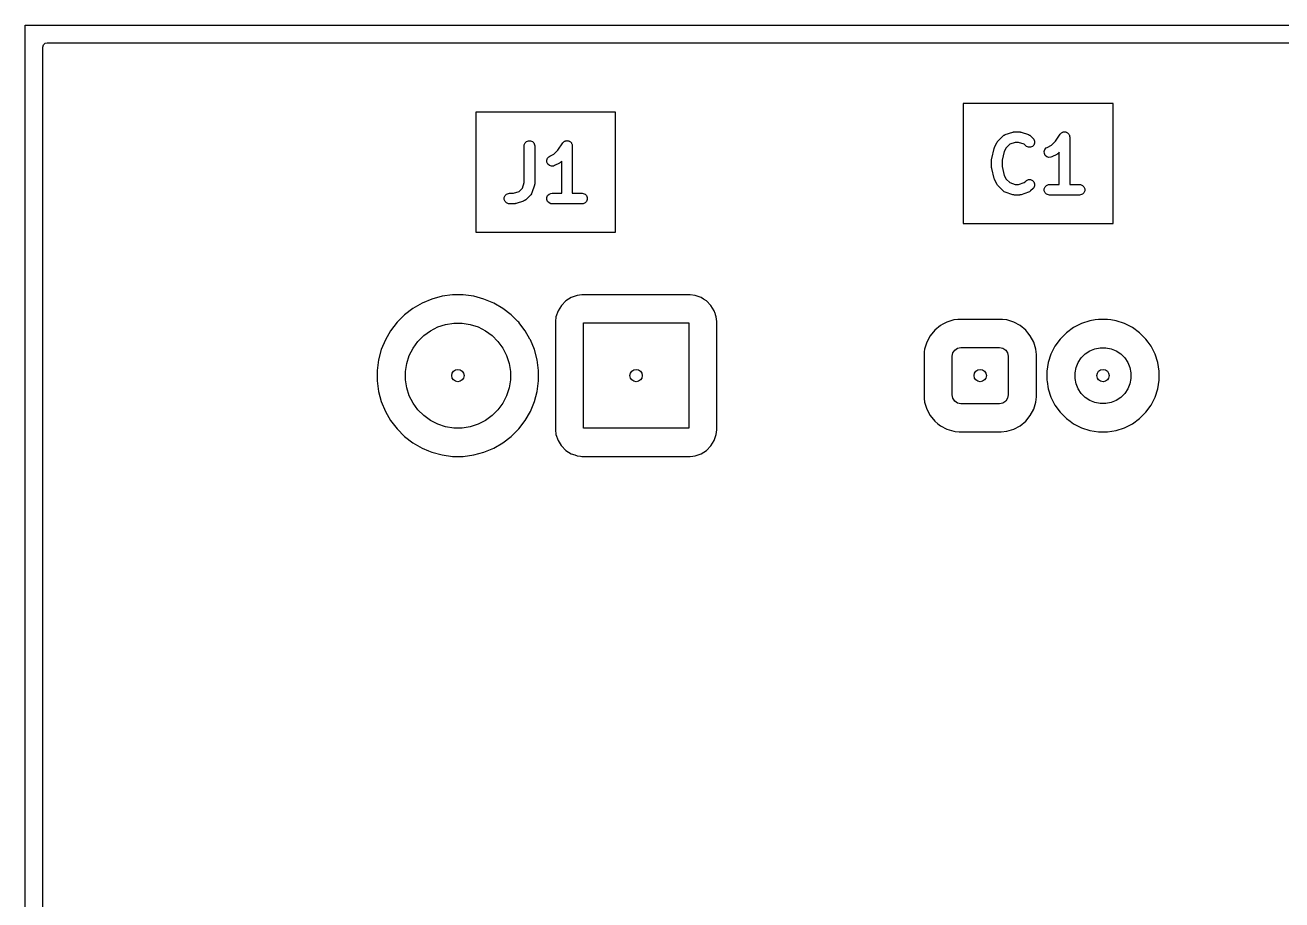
# Model space of a CAD drawing. Extents: x 20 to 124, y -124 to -20.
# Drawn here: x 20 to 55.82, y -44.93 to -20 of the extents above; entities that cross this region are included whole.
import ezdxf

# ---------------------------------------------------------------- set-up
doc = ezdxf.new("R2010")
doc.units = 0
doc.layers.add('BLACK', color=7, linetype='CONTINUOUS')
doc.layers.add('WHITE', color=7, linetype='CONTINUOUS')

msp = doc.modelspace()

# ---------------------------------------------------------------- linework, layer by layer
at = {"layer": 'BLACK', "linetype": 'CONTINUOUS'}
for p, q in [((20.5005, -20.6245), (20.520185, -20.557461)), ((20.5005, -25.898053), (20.5005, -20.6245)), ((20.520185, -20.557461), (20.572989, -20.511706)), ((20.572989, -20.511706), (20.6245, -20.5005)), ((20.6245, -20.5005), (123.3755, -20.5005)), ((36.8305, -22.482484), (32.848071, -22.482484)), ((32.848071, -22.482484), (32.848071, -25.898053)), ((36.8305, -25.648053), (36.8305, -22.482484)), ((51.009023, -22.232484), (46.738176, -22.232484)), ((46.738176, -22.232484), (46.738176, -25.648053)), ((51.009023, -25.648053), (51.009023, -22.232484)), ((47.733171, -23.299048), (47.876028, -23.156191)), ((47.876028, -23.156191), (47.898758, -23.137536)), ((47.898758, -23.137536), (47.903739, -23.135472)), ((47.903739, -23.135472), (47.907809, -23.131943)), ((47.907809, -23.131943), (47.93466, -23.119955)), ((47.93466, -23.119955), (48.148945, -23.048526)), ((48.148945, -23.048526), (48.163454, -23.045226)), ((48.163454, -23.045226), (48.167116, -23.04371)), ((48.167116, -23.04371), (48.172424, -23.043187)), ((48.172424, -23.043187), (48.177619, -23.042006)), ((48.177619, -23.042006), (48.181568, -23.042286)), ((48.181568, -23.042286), (48.19638, -23.040828)), ((48.19638, -23.040828), (48.339237, -23.040828)), ((48.339237, -23.040828), (48.354048, -23.042286)), ((48.354048, -23.042286), (48.357998, -23.042006)), ((48.357998, -23.042006), (48.363192, -23.043187)), ((48.363192, -23.043187), (48.368501, -23.04371)), ((48.368501, -23.04371), (48.372163, -23.045227)), ((48.372163, -23.045227), (48.386671, -23.048526)), ((48.386671, -23.048526), (48.600957, -23.119954)), ((48.600957, -23.119954), (48.627808, -23.131943)), ((48.627808, -23.131943), (48.631878, -23.135473)), ((48.631878, -23.135473), (48.636858, -23.137536)), ((48.636858, -23.137536), (48.659589, -23.156191)), ((48.659589, -23.156191), (48.731017, -23.227619)), ((48.731017, -23.227619), (48.749672, -23.250349)), ((48.749672, -23.250349), (48.772068, -23.304422)), ((49.365524, -23.309551), (49.500144, -23.107623)), ((49.500144, -23.107623), (49.50021, -23.107542)), ((49.50021, -23.107542), (49.500231, -23.107492)), ((49.500231, -23.107492), (49.500342, -23.10738)), ((49.500342, -23.10738), (49.518774, -23.084872)), ((49.518774, -23.084872), (49.531116, -23.076606)), ((49.531116, -23.076606), (49.541615, -23.066108)), ((49.541615, -23.066108), (49.555191, -23.060484)), ((49.555191, -23.060484), (49.567404, -23.052306)), ((49.567404, -23.052306), (49.581965, -23.049393)), ((49.581965, -23.049393), (49.595687, -23.04371)), ((49.595687, -23.04371), (49.610384, -23.04371)), ((49.610384, -23.04371), (49.624794, -23.040828)), ((49.624794, -23.040828), (49.639364, -23.04371)), ((49.639364, -23.04371), (49.654215, -23.04371)), ((49.654215, -23.04371), (49.667789, -23.049332)), ((49.667789, -23.049332), (49.682208, -23.052185)), ((49.682208, -23.052185), (49.694568, -23.060425)), ((49.694568, -23.060425), (49.708287, -23.066108)), ((49.708287, -23.066108), (49.718676, -23.076497)), ((49.718676, -23.076497), (49.730907, -23.084651)), ((49.730907, -23.084651), (49.739172, -23.096993)), ((49.739172, -23.096993), (49.749671, -23.107492)), ((49.749671, -23.107492), (49.755294, -23.121068)), ((49.755294, -23.121068), (49.763473, -23.133281)), ((49.763473, -23.133281), (49.766385, -23.147843)), ((49.766385, -23.147843), (49.772069, -23.161564)), ((49.772069, -23.161564), (49.77492, -23.190516)), ((49.77492, -23.190516), (49.774951, -23.19067)), ((49.774951, -23.19067), (49.77494, -23.190722)), ((49.77494, -23.190722), (49.774951, -23.190828)), ((49.774951, -23.190828), (49.774951, -24.540828)), ((34.225, -23.440828), (34.227882, -23.411564)), ((34.225, -24.487916), (34.225, -23.440828)), ((34.227882, -23.411564), (34.25028, -23.357492)), ((34.25028, -23.357492), (34.291664, -23.316108)), ((34.291664, -23.316108), (34.345736, -23.29371)), ((34.345736, -23.29371), (34.404264, -23.29371)), ((34.404264, -23.29371), (34.458336, -23.316108)), ((34.458336, -23.316108), (34.49972, -23.357492)), ((34.49972, -23.357492), (34.522118, -23.411564)), ((34.522118, -23.411564), (34.525, -23.440828)), ((34.525, -23.440828), (34.525, -24.512257)), ((35.07186, -23.674692), (35.187001, -23.559551)), ((35.187001, -23.559551), (35.321621, -23.357623)), ((35.321621, -23.357623), (35.321687, -23.357542)), ((35.321687, -23.357542), (35.321708, -23.357492)), ((35.321708, -23.357492), (35.321819, -23.35738)), ((35.321819, -23.35738), (35.340251, -23.334872)), ((35.340251, -23.334872), (35.352593, -23.326606)), ((35.352593, -23.326606), (35.363092, -23.316108)), ((35.363092, -23.316108), (35.376668, -23.310484)), ((35.376668, -23.310484), (35.388881, -23.302306)), ((35.388881, -23.302306), (35.403442, -23.299393)), ((35.403442, -23.299393), (35.417164, -23.29371)), ((35.417164, -23.29371), (35.431861, -23.29371)), ((35.431861, -23.29371), (35.446271, -23.290828)), ((35.446271, -23.290828), (35.460841, -23.29371)), ((35.460841, -23.29371), (35.475692, -23.29371)), ((35.475692, -23.29371), (35.489266, -23.299332)), ((35.489266, -23.299332), (35.503685, -23.302185)), ((35.503685, -23.302185), (35.516045, -23.310425)), ((35.516045, -23.310425), (35.529764, -23.316108)), ((35.529764, -23.316108), (35.540153, -23.326497)), ((35.540153, -23.326497), (35.552384, -23.334651)), ((35.552384, -23.334651), (35.560649, -23.346993)), ((35.560649, -23.346993), (35.571148, -23.357492)), ((35.571148, -23.357492), (35.576771, -23.371068)), ((35.576771, -23.371068), (35.58495, -23.383281)), ((35.58495, -23.383281), (35.587862, -23.397843)), ((35.587862, -23.397843), (35.593546, -23.411564)), ((35.593546, -23.411564), (35.596397, -23.440516)), ((35.596397, -23.440516), (35.596428, -23.44067)), ((35.596428, -23.44067), (35.596417, -23.440722)), ((35.596417, -23.440722), (35.596428, -23.440828)), ((35.596428, -23.440828), (35.596428, -24.790828)), ((47.550859, -23.797305), (47.622287, -23.511591)), ((47.622287, -23.511591), (47.623058, -23.509432)), ((47.623058, -23.509432), (47.623135, -23.508352)), ((47.623135, -23.508352), (47.627793, -23.496177)), ((47.627793, -23.496177), (47.63218, -23.4839)), ((47.63218, -23.4839), (47.632824, -23.483029)), ((47.632824, -23.483029), (47.633644, -23.480889)), ((47.633644, -23.480889), (47.705073, -23.338032)), ((47.705073, -23.338032), (47.713, -23.325438)), ((47.713, -23.325438), (47.714516, -23.321779)), ((47.714516, -23.321779), (47.717897, -23.317659)), ((47.717897, -23.317659), (47.720738, -23.313146)), ((47.720738, -23.313146), (47.723731, -23.310549)), ((47.723731, -23.310549), (47.733171, -23.299048)), ((47.909334, -23.600327), (47.84638, -23.852148)), ((47.962515, -23.493967), (47.909334, -23.600327)), ((48.063121, -23.393361), (47.962515, -23.493967)), ((48.220723, -23.340828), (48.063121, -23.393361)), ((48.314897, -23.340828), (48.220723, -23.340828)), ((48.472495, -23.393361), (48.314897, -23.340828)), ((48.518885, -23.439751), (48.472495, -23.393361)), ((48.541615, -23.458406), (48.518885, -23.439751)), ((48.595688, -23.480802), (48.541615, -23.458406)), ((48.654214, -23.480802), (48.595688, -23.480802)), ((48.708286, -23.458406), (48.654214, -23.480802)), ((48.749672, -23.41702), (48.708286, -23.458406)), ((48.772068, -23.362948), (48.749672, -23.41702)), ((48.772068, -23.304422), (48.772068, -23.362948)), ((49.047558, -23.600639), (49.066065, -23.545116)), ((49.051707, -23.659019), (49.047558, -23.600639)), ((49.066065, -23.545116), (49.104412, -23.500901)), ((49.104412, -23.500901), (49.129298, -23.485236)), ((49.129298, -23.485236), (49.250383, -23.424692)), ((49.250383, -23.424692), (49.365524, -23.309551)), ((49.474951, -23.624389), (49.445303, -23.654037)), ((49.474951, -24.540828), (49.474951, -23.624389)), ((34.869035, -23.850639), (34.887542, -23.795116)), ((34.873184, -23.909019), (34.869035, -23.850639)), ((34.899358, -23.961368), (34.873184, -23.909019)), ((34.887542, -23.795116), (34.925889, -23.750901)), ((34.943573, -23.999715), (34.899358, -23.961368)), ((34.925889, -23.750901), (34.950775, -23.735236)), ((34.950775, -23.735236), (35.07186, -23.674692)), ((35.227796, -23.932135), (35.084939, -24.003564)), ((35.240389, -23.924207), (35.227796, -23.932135)), ((35.244049, -23.922692), (35.240389, -23.924207)), ((35.248168, -23.91931), (35.244049, -23.922692)), ((35.252682, -23.91647), (35.248168, -23.91931)), ((35.255278, -23.913476), (35.252682, -23.91647)), ((35.26678, -23.904037), (35.255278, -23.913476)), ((35.296428, -23.874389), (35.26678, -23.904037)), ((35.296428, -24.790828), (35.296428, -23.874389)), ((47.54638, -23.833685), (47.546882, -23.828581)), ((47.54638, -24.047971), (47.54638, -23.833685)), ((47.546557, -23.826394), (47.548176, -23.815443)), ((47.546882, -23.828581), (47.546557, -23.826394)), ((47.548176, -23.815443), (47.549262, -23.804421)), ((47.549262, -23.804421), (47.550109, -23.802376)), ((47.550109, -23.802376), (47.550859, -23.797305)), ((47.84638, -23.852148), (47.84638, -24.029507)), ((49.077881, -23.711368), (49.051707, -23.659019)), ((49.122096, -23.749715), (49.077881, -23.711368)), ((49.177619, -23.768222), (49.122096, -23.749715)), ((49.235999, -23.764073), (49.177619, -23.768222)), ((49.263462, -23.753564), (49.235999, -23.764073)), ((49.406319, -23.682135), (49.263462, -23.753564)), ((49.418912, -23.674207), (49.406319, -23.682135)), ((49.422572, -23.672692), (49.418912, -23.674207)), ((49.426691, -23.66931), (49.422572, -23.672692)), ((49.431205, -23.66647), (49.426691, -23.66931)), ((49.433801, -23.663476), (49.431205, -23.66647)), ((49.445303, -23.654037), (49.433801, -23.663476)), ((34.999096, -24.018222), (34.943573, -23.999715)), ((35.057476, -24.014073), (34.999096, -24.018222)), ((35.084939, -24.003564), (35.057476, -24.014073)), ((47.546882, -24.053074), (47.54638, -24.047971)), ((47.546557, -24.055262), (47.546882, -24.053074)), ((47.548176, -24.066212), (47.546557, -24.055262)), ((47.549262, -24.077235), (47.548176, -24.066212)), ((47.550109, -24.079279), (47.549262, -24.077235)), ((47.550859, -24.084351), (47.550109, -24.079279)), ((47.622287, -24.370065), (47.550859, -24.084351)), ((47.84638, -24.029507), (47.909334, -24.281328)), ((47.909334, -24.281328), (47.962515, -24.387688)), ((34.079687, -24.738294), (34.172466, -24.645514)), ((34.172466, -24.645514), (34.225, -24.487916)), ((34.517302, -24.559692), (34.445873, -24.773977)), ((34.520601, -24.545182), (34.517302, -24.559692)), ((34.522118, -24.541521), (34.520601, -24.545182)), ((34.52264, -24.536212), (34.522118, -24.541521)), ((34.523822, -24.531018), (34.52264, -24.536212)), ((34.525, -24.512257), (34.523541, -24.527068)), ((34.523541, -24.527068), (34.523822, -24.531018)), ((47.623058, -24.372223), (47.622287, -24.370065)), ((47.623135, -24.373304), (47.623058, -24.372223)), ((47.627793, -24.385478), (47.623135, -24.373304)), ((47.63218, -24.397756), (47.627793, -24.385478)), ((47.632824, -24.398626), (47.63218, -24.397756)), ((47.633644, -24.400767), (47.632824, -24.398626)), ((47.705073, -24.543624), (47.633644, -24.400767)), ((47.713, -24.556217), (47.705073, -24.543624)), ((47.714516, -24.559877), (47.713, -24.556217)), ((47.717897, -24.563996), (47.714516, -24.559877)), ((47.720738, -24.56851), (47.717897, -24.563996)), ((47.723731, -24.571106), (47.720738, -24.56851)), ((47.733171, -24.582608), (47.723731, -24.571106)), ((47.876028, -24.725466), (47.733171, -24.582608)), ((47.962515, -24.387688), (48.06312, -24.488294)), ((48.06312, -24.488294), (48.220723, -24.540828)), ((48.220723, -24.540828), (48.314894, -24.540828)), ((48.314894, -24.540828), (48.472496, -24.488294)), ((48.472496, -24.488294), (48.518884, -24.441906)), ((48.518884, -24.441906), (48.541615, -24.423251)), ((48.541615, -24.423251), (48.595687, -24.400854)), ((48.595687, -24.400854), (48.654213, -24.400853)), ((48.654213, -24.400853), (48.708285, -24.42325)), ((48.731018, -24.654036), (48.65959, -24.725465)), ((48.708285, -24.42325), (48.749671, -24.464635)), ((48.749672, -24.631306), (48.731018, -24.654036)), ((48.749671, -24.464635), (48.772068, -24.518707)), ((48.772069, -24.577233), (48.749672, -24.631306)), ((48.772068, -24.518707), (48.772069, -24.577233)), ((49.049262, -24.661564), (49.07166, -24.607492)), ((49.049262, -24.720092), (49.049262, -24.661564)), ((49.07166, -24.607492), (49.113044, -24.566108)), ((49.113044, -24.566108), (49.167116, -24.54371)), ((49.167116, -24.54371), (49.19638, -24.540828)), ((49.19638, -24.540828), (49.474951, -24.540828)), ((49.774951, -24.540828), (50.053523, -24.540828)), ((50.053523, -24.540828), (50.082787, -24.54371)), ((50.082787, -24.54371), (50.136859, -24.566108)), ((50.136859, -24.566108), (50.178243, -24.607492)), ((50.178243, -24.607492), (50.200641, -24.661564)), ((50.200641, -24.661564), (50.200641, -24.720092)), ((33.656453, -24.911564), (33.678851, -24.857492)), ((33.656453, -24.970092), (33.656453, -24.911564)), ((33.678851, -25.024164), (33.656453, -24.970092)), ((33.678851, -24.857492), (33.720235, -24.816108)), ((33.720235, -25.065548), (33.678851, -25.024164)), ((33.720235, -24.816108), (33.774307, -24.79371)), ((33.774307, -25.087946), (33.720235, -25.065548)), ((33.774307, -24.79371), (33.803571, -24.790828)), ((33.803571, -24.790828), (33.922085, -24.790828)), ((33.922085, -24.790828), (34.079687, -24.738294)), ((34.208148, -25.011703), (33.993862, -25.083131)), ((34.234999, -24.999715), (34.208148, -25.011703)), ((34.23907, -24.996183), (34.234999, -24.999715)), ((34.24405, -24.994121), (34.23907, -24.996183)), ((34.26678, -24.975466), (34.24405, -24.994121)), ((34.409637, -24.832608), (34.26678, -24.975466)), ((34.428292, -24.809877), (34.409637, -24.832608)), ((34.430354, -24.804897), (34.428292, -24.809877)), ((34.433885, -24.800827), (34.430354, -24.804897)), ((34.445873, -24.773977), (34.433885, -24.800827)), ((34.870739, -24.911564), (34.893137, -24.857492)), ((34.870739, -24.970092), (34.870739, -24.911564)), ((34.893137, -25.024164), (34.870739, -24.970092)), ((34.893137, -24.857492), (34.934521, -24.816108)), ((34.934521, -25.065548), (34.893137, -25.024164)), ((34.934521, -24.816108), (34.988593, -24.79371)), ((34.988593, -25.087946), (34.934521, -25.065548)), ((34.988593, -24.79371), (35.017857, -24.790828)), ((35.017857, -24.790828), (35.296428, -24.790828)), ((35.596428, -24.790828), (35.875, -24.790828)), ((35.875, -24.790828), (35.904264, -24.79371)), ((35.904264, -24.79371), (35.958336, -24.816108)), ((35.958336, -25.065548), (35.904264, -25.087946)), ((35.958336, -24.816108), (35.99972, -24.857492)), ((35.99972, -25.024164), (35.958336, -25.065548)), ((35.99972, -24.857492), (36.022118, -24.911564)), ((36.022118, -24.970092), (35.99972, -25.024164)), ((36.022118, -24.911564), (36.022118, -24.970092)), ((47.898758, -24.744121), (47.876028, -24.725466)), ((47.903737, -24.746183), (47.898758, -24.744121)), ((47.907809, -24.749715), (47.903737, -24.746183)), ((47.93466, -24.761703), (47.907809, -24.749715)), ((48.148946, -24.833131), (47.93466, -24.761703)), ((48.163458, -24.83643), (48.148946, -24.833131)), ((48.167116, -24.837946), (48.163458, -24.83643)), ((48.172418, -24.838468), (48.167116, -24.837946)), ((48.17762, -24.839651), (48.172418, -24.838468)), ((48.181574, -24.839369), (48.17762, -24.839651)), ((48.19638, -24.840828), (48.181574, -24.839369)), ((48.339237, -24.840828), (48.19638, -24.840828)), ((48.354042, -24.839369), (48.339237, -24.840828)), ((48.357997, -24.839651), (48.354042, -24.839369)), ((48.363198, -24.838468), (48.357997, -24.839651)), ((48.368501, -24.837946), (48.363198, -24.838468)), ((48.372158, -24.83643), (48.368501, -24.837946)), ((48.386671, -24.833131), (48.372158, -24.83643)), ((48.600957, -24.761703), (48.386671, -24.833131)), ((48.627808, -24.749715), (48.600957, -24.761703)), ((48.631881, -24.746181), (48.627808, -24.749715)), ((48.636859, -24.74412), (48.631881, -24.746181)), ((48.65959, -24.725465), (48.636859, -24.74412)), ((49.07166, -24.774164), (49.049262, -24.720092)), ((49.113044, -24.815548), (49.07166, -24.774164)), ((49.167116, -24.837946), (49.113044, -24.815548)), ((49.19638, -24.840828), (49.167116, -24.837946)), ((50.053523, -24.840828), (49.19638, -24.840828)), ((50.082787, -24.837946), (50.053523, -24.840828)), ((50.136859, -24.815548), (50.082787, -24.837946)), ((50.178243, -24.774164), (50.136859, -24.815548)), ((50.200641, -24.720092), (50.178243, -24.774164)), ((33.803571, -25.090828), (33.774307, -25.087946)), ((33.946428, -25.090828), (33.803571, -25.090828)), ((33.961233, -25.089369), (33.946428, -25.090828)), ((33.965188, -25.089651), (33.961233, -25.089369)), ((33.970389, -25.088468), (33.965188, -25.089651)), ((33.975692, -25.087946), (33.970389, -25.088468)), ((33.979349, -25.08643), (33.975692, -25.087946)), ((33.993862, -25.083131), (33.979349, -25.08643)), ((35.017857, -25.090828), (34.988593, -25.087946)), ((35.875, -25.090828), (35.017857, -25.090828)), ((35.904264, -25.087946), (35.875, -25.090828)), ((36.8305, -25.898053), (36.8305, -25.648053)), ((46.738176, -25.648053), (51.009023, -25.648053)), ((20.5005, -27.59091), (20.5005, -25.898053)), ((32.848071, -25.898053), (36.8305, -25.898053)), ((20.5005, -29.836723), (20.5005, -27.59091)), ((31.315328, -27.919818), (31.054168, -28.070599)), ((31.315338, -27.919814), (31.315328, -27.919818)), ((31.593939, -27.804413), (31.315338, -27.919814)), ((31.885233, -27.726361), (31.593939, -27.804413)), ((32.184206, -27.687001), (31.885233, -27.726361)), ((32.184211, -27.687), (32.184206, -27.687001)), ((32.184217, -27.687), (32.184211, -27.687)), ((32.485783, -27.687), (32.184217, -27.687)), ((32.485788, -27.687), (32.485783, -27.687)), ((32.485793, -27.687001), (32.485788, -27.687)), ((32.784766, -27.726361), (32.485793, -27.687001)), ((33.07606, -27.804413), (32.784766, -27.726361)), ((33.354661, -27.919814), (33.07606, -27.804413)), ((33.354671, -27.919818), (33.354661, -27.919814)), ((33.615831, -28.070599), (33.354671, -27.919818)), ((35.412737, -27.857684), (35.285184, -27.985237)), ((35.565476, -27.761711), (35.412737, -27.857684)), ((35.735745, -27.702131), (35.565476, -27.761711)), ((35.73575, -27.70213), (35.735745, -27.702131)), ((35.870039, -27.687), (35.73575, -27.70213)), ((35.870046, -27.687), (35.870039, -27.687)), ((38.959954, -27.687), (35.870046, -27.687)), ((38.95996, -27.687), (38.959954, -27.687)), ((39.094249, -27.70213), (38.95996, -27.687)), ((39.094254, -27.702131), (39.094249, -27.70213)), ((39.264523, -27.761711), (39.094254, -27.702131)), ((39.332482, -27.804413), (39.264523, -27.761711)), ((39.417262, -27.857684), (39.332482, -27.804413)), ((39.544816, -27.985238), (39.417262, -27.857684)), ((30.814914, -28.254185), (30.601685, -28.467414)), ((30.814921, -28.254179), (30.814914, -28.254185)), ((31.054168, -28.070599), (30.814921, -28.254179)), ((33.855078, -28.254179), (33.615831, -28.070599)), ((33.855085, -28.254185), (33.855078, -28.254179)), ((34.043439, -28.442539), (33.855085, -28.254185)), ((35.189211, -28.137976), (35.129631, -28.308245)), ((35.285184, -27.985237), (35.189211, -28.137976)), ((39.640789, -28.137978), (39.544816, -27.985238)), ((39.668931, -28.218406), (39.640789, -28.137978)), ((39.673928, -28.232686), (39.668931, -28.218406)), ((39.681449, -28.254179), (39.673928, -28.232686)), ((39.700368, -28.308245), (39.681449, -28.254179)), ((30.601679, -28.467421), (30.418099, -28.706668)), ((30.601685, -28.467414), (30.601679, -28.467421)), ((31.551252, -28.70854), (31.760975, -28.601681)), ((31.760975, -28.601681), (31.984832, -28.528945)), ((31.984832, -28.528945), (32.217311, -28.492124)), ((32.217311, -28.492124), (32.452689, -28.492124)), ((32.452689, -28.492124), (32.685168, -28.528945)), ((32.685168, -28.528945), (32.909025, -28.601681)), ((32.909025, -28.601681), (33.118748, -28.70854)), ((34.068314, -28.467414), (34.043439, -28.442539)), ((34.06832, -28.467421), (34.068314, -28.467414)), ((34.104486, -28.514553), (34.06832, -28.467421)), ((34.2519, -28.706668), (34.104486, -28.514553)), ((35.12963, -28.30825), (35.1145, -28.442539)), ((35.1145, -28.442539), (35.1145, -31.53246)), ((35.129631, -28.308245), (35.12963, -28.30825)), ((35.915, -31.4875), (35.915, -28.4875)), ((35.915, -28.4875), (38.915, -28.4875)), ((38.915, -28.4875), (38.915, -31.4875)), ((39.7155, -28.442546), (39.700368, -28.308245)), ((39.7155, -29.385892), (39.7155, -28.442546)), ((46.085847, -28.559817), (45.925889, -28.691089)), ((46.085848, -28.559816), (46.085847, -28.559817)), ((46.08585, -28.559815), (46.085848, -28.559816)), ((46.158198, -28.521143), (46.08585, -28.559815)), ((46.268343, -28.462269), (46.158198, -28.521143)), ((46.466367, -28.402199), (46.268343, -28.462269)), ((46.582598, -28.390751), (46.466367, -28.402199)), ((46.620692, -28.387), (46.582598, -28.390751)), ((47.823908, -28.387), (46.620692, -28.387)), ((47.859105, -28.390466), (47.823908, -28.387)), ((47.978234, -28.402199), (47.859105, -28.390466)), ((47.978234, -28.4022), (47.978232, -28.402199)), ((47.978232, -28.402199), (47.978234, -28.402199)), ((48.176254, -28.462268), (47.978234, -28.4022)), ((48.35875, -28.559815), (48.176254, -28.462268)), ((48.358753, -28.559817), (48.35875, -28.559815)), ((48.51871, -28.691089), (48.358752, -28.559817)), ((48.358752, -28.559817), (48.358753, -28.559817)), ((49.883451, -28.618632), (49.67965, -28.766701)), ((50.107916, -28.50426), (49.883451, -28.618632)), ((50.347514, -28.42641), (50.107916, -28.50426)), ((50.500376, -28.402199), (50.347514, -28.42641)), ((50.596338, -28.387), (50.500376, -28.402199)), ((50.848262, -28.387), (50.596338, -28.387)), ((50.94423, -28.4022), (50.848262, -28.387)), ((51.097085, -28.42641), (50.94423, -28.4022)), ((51.336683, -28.50426), (51.097085, -28.42641)), ((51.445718, -28.559817), (51.336683, -28.50426)), ((51.561145, -28.61863), (51.445718, -28.559817)), ((51.561147, -28.618631), (51.561145, -28.61863)), ((51.561148, -28.618632), (51.561147, -28.618631)), ((51.764949, -28.766701), (51.561148, -28.618632)), ((30.267314, -28.967838), (30.151913, -29.246439)), ((30.267318, -28.967828), (30.267314, -28.967838)), ((30.418099, -28.706668), (30.267318, -28.967828)), ((31.05604, -29.203752), (31.194391, -29.013328)), ((31.194391, -29.013328), (31.360828, -28.846891)), ((31.360828, -28.846891), (31.551252, -28.70854)), ((33.118748, -28.70854), (33.309172, -28.846891)), ((33.309172, -28.846891), (33.475609, -29.013328)), ((33.475609, -29.013328), (33.61396, -29.203752)), ((34.389414, -28.94485), (34.2519, -28.706668)), ((34.402683, -28.967832), (34.389414, -28.94485)), ((34.518087, -29.246442), (34.402683, -28.967832)), ((45.794617, -28.851047), (45.697069, -29.033543)), ((45.925889, -28.691089), (45.794617, -28.851047)), ((48.580762, -28.766701), (48.51871, -28.691089)), ((48.649985, -28.85105), (48.580762, -28.766701)), ((48.747532, -29.033546), (48.649985, -28.85105)), ((49.501501, -28.94485), (49.353432, -29.148651)), ((49.501505, -28.944845), (49.501501, -28.94485)), ((49.679645, -28.766705), (49.501505, -28.944845)), ((49.67965, -28.766701), (49.679645, -28.766705)), ((51.764954, -28.766705), (51.764949, -28.766701)), ((51.943094, -28.944845), (51.764954, -28.766705)), ((51.943098, -28.94485), (51.943094, -28.944845)), ((52.007539, -29.033546), (51.943098, -28.94485)), ((30.151913, -29.246439), (30.073861, -29.537733)), ((30.949181, -29.413475), (31.05604, -29.203752)), ((33.61396, -29.203752), (33.720819, -29.413475)), ((34.596138, -29.537732), (34.518087, -29.246442)), ((45.629503, -29.307684), (45.6218, -29.385892)), ((45.636999, -29.231567), (45.629503, -29.307684)), ((45.697069, -29.033543), (45.636999, -29.231567)), ((46.4223, -29.4375), (46.44133, -29.341829)), ((46.44133, -29.341829), (46.495523, -29.260723)), ((46.495523, -29.260723), (46.576629, -29.20653)), ((46.576629, -29.20653), (46.6723, -29.1875)), ((46.6723, -29.1875), (47.7723, -29.1875)), ((47.7723, -29.1875), (47.867971, -29.20653)), ((47.867971, -29.20653), (47.949077, -29.260723)), ((47.949077, -29.260723), (48.00327, -29.341829)), ((48.00327, -29.341829), (48.0223, -29.4375)), ((48.8076, -29.231566), (48.747532, -29.033546)), ((48.8228, -29.385892), (48.8076, -29.231566)), ((49.353432, -29.148651), (49.23906, -29.373116)), ((50.103892, -29.479985), (50.214785, -29.369092)), ((50.214785, -29.369092), (50.345183, -29.281963)), ((50.345183, -29.281963), (50.490072, -29.221948)), ((50.490072, -29.221948), (50.643886, -29.191352)), ((50.643886, -29.191352), (50.800714, -29.191352)), ((50.800714, -29.191352), (50.954528, -29.221948)), ((50.954528, -29.221948), (51.099417, -29.281963)), ((51.099417, -29.281963), (51.229815, -29.369092)), ((51.229815, -29.369092), (51.340708, -29.479985)), ((52.09117, -29.148655), (52.007539, -29.033546)), ((52.140993, -29.246439), (52.09117, -29.148655)), ((52.205539, -29.373116), (52.140993, -29.246439)), ((30.073861, -29.537733), (30.034501, -29.836706)), ((30.839624, -29.869811), (30.876445, -29.637332)), ((30.876445, -29.637332), (30.949181, -29.413475)), ((33.720819, -29.413475), (33.793555, -29.637332)), ((33.793555, -29.637332), (33.830376, -29.869811)), ((34.6355, -29.836717), (34.596138, -29.537732)), ((39.7155, -31.532454), (39.7155, -29.385892)), ((45.6218, -29.385892), (45.6218, -30.589108)), ((46.4223, -30.5375), (46.4223, -29.4375)), ((48.0223, -29.4375), (48.0223, -30.5375)), ((48.8228, -29.861538), (48.8228, -29.385892)), ((49.16121, -29.612715), (49.1218, -29.861538)), ((49.23906, -29.373116), (49.16121, -29.612714)), ((49.16121, -29.612714), (49.16121, -29.612715)), ((49.956748, -29.755272), (50.016763, -29.610383)), ((50.016763, -29.610383), (50.103892, -29.479985)), ((51.340708, -29.479985), (51.427837, -29.610383)), ((51.427837, -29.610383), (51.487852, -29.755272)), ((52.205539, -29.373118), (52.205539, -29.373116)), ((52.205541, -29.373121), (52.205539, -29.373118)), ((52.28339, -29.612715), (52.205541, -29.373121)), ((52.3228, -29.861538), (52.28339, -29.612715)), ((20.5005, -37.623053), (20.5005, -29.836723)), ((30.034501, -29.836706), (30.0345, -29.836723)), ((30.0345, -29.836723), (30.0345, -30.138276)), ((30.839624, -30.105189), (30.839624, -29.869811)), ((33.830376, -29.869811), (33.830376, -30.105189)), ((34.6355, -30.138283), (34.6355, -29.836717)), ((48.8228, -30.589108), (48.8228, -29.861538)), ((49.1218, -29.861538), (49.1218, -30.113462)), ((49.926152, -29.909086), (49.956748, -29.755272)), ((49.926152, -30.065914), (49.926152, -29.909086)), ((49.956748, -30.219728), (49.926152, -30.065914)), ((51.487852, -29.755272), (51.518448, -29.909086)), ((51.518448, -30.065914), (51.487852, -30.219728)), ((51.518448, -29.909086), (51.518448, -30.065914)), ((52.3228, -29.892539), (52.3228, -29.861538)), ((52.3228, -30.113462), (52.3228, -29.892539)), ((30.0345, -30.138276), (30.034501, -30.138293)), ((30.034501, -30.138293), (30.073861, -30.437266)), ((30.073861, -30.437266), (30.151913, -30.72856)), ((30.876445, -30.337668), (30.839624, -30.105189)), ((30.949181, -30.561525), (30.876445, -30.337668)), ((33.793555, -30.337668), (33.720819, -30.561525)), ((33.830376, -30.105189), (33.793555, -30.337668)), ((34.518087, -30.728558), (34.596138, -30.437268)), ((34.596138, -30.437268), (34.6355, -30.138283)), ((49.1218, -30.113462), (49.128209, -30.153928)), ((49.128209, -30.153928), (49.16121, -30.362285)), ((49.16121, -30.362285), (49.23906, -30.601883)), ((50.016763, -30.364617), (49.956748, -30.219728)), ((50.103892, -30.495015), (50.016763, -30.364617)), ((51.427837, -30.364617), (51.340708, -30.495015)), ((51.487852, -30.219728), (51.427837, -30.364617)), ((52.205541, -30.601879), (52.28339, -30.362285)), ((52.28339, -30.362285), (52.3228, -30.113462)), ((30.151913, -30.72856), (30.267314, -31.007161)), ((31.05604, -30.771248), (30.949181, -30.561525)), ((31.194391, -30.961672), (31.05604, -30.771248)), ((33.61396, -30.771248), (33.475609, -30.961672)), ((33.720819, -30.561525), (33.61396, -30.771248)), ((34.402683, -31.007168), (34.518087, -30.728558)), ((45.6218, -30.589108), (45.626802, -30.639898)), ((45.626802, -30.639898), (45.636999, -30.743432)), ((45.636999, -30.743432), (45.644452, -30.768)), ((45.644452, -30.768), (45.697068, -30.941454)), ((46.44133, -30.633171), (46.4223, -30.5375)), ((46.495523, -30.714277), (46.44133, -30.633171)), ((46.576629, -30.76847), (46.495523, -30.714277)), ((46.6723, -30.7875), (46.576629, -30.76847)), ((47.7723, -30.7875), (46.6723, -30.7875)), ((47.867971, -30.76847), (47.7723, -30.7875)), ((47.949077, -30.714277), (47.867971, -30.76847)), ((48.00327, -30.633171), (47.949077, -30.714277)), ((48.0223, -30.5375), (48.00327, -30.633171)), ((48.747532, -30.941454), (48.8076, -30.743434)), ((48.8076, -30.743434), (48.8228, -30.589108)), ((49.23906, -30.601883), (49.353432, -30.826348)), ((50.214785, -30.605908), (50.103892, -30.495015)), ((50.345183, -30.693037), (50.214785, -30.605908)), ((50.490072, -30.753052), (50.345183, -30.693037)), ((50.643886, -30.783648), (50.490072, -30.753052)), ((50.800714, -30.783648), (50.643886, -30.783648)), ((50.954528, -30.753052), (50.800714, -30.783648)), ((51.099417, -30.693037), (50.954528, -30.753052)), ((51.229815, -30.605908), (51.099417, -30.693037)), ((51.340708, -30.495015), (51.229815, -30.605908)), ((52.09117, -30.826345), (52.205541, -30.601879)), ((30.267314, -31.007161), (30.267318, -31.007171)), ((30.267318, -31.007171), (30.418099, -31.268331)), ((31.360828, -31.128109), (31.194391, -30.961672)), ((31.551252, -31.26646), (31.360828, -31.128109)), ((33.309172, -31.128109), (33.118748, -31.26646)), ((33.475609, -30.961672), (33.309172, -31.128109)), ((34.2519, -31.268332), (34.402683, -31.007168)), ((45.697068, -30.941454), (45.794615, -31.12395)), ((45.794615, -31.12395), (45.794617, -31.123952)), ((45.794617, -31.123952), (45.925889, -31.28391)), ((48.51871, -31.28391), (48.649985, -31.12395)), ((48.649985, -31.12395), (48.747532, -30.941454)), ((49.353432, -30.826348), (49.501501, -31.030149)), ((49.501501, -31.030149), (49.501505, -31.030154)), ((49.501505, -31.030154), (49.679645, -31.208294)), ((51.764956, -31.208293), (51.943093, -31.030156)), ((51.943093, -31.030156), (52.09117, -30.826345)), ((30.418099, -31.268331), (30.601679, -31.507578)), ((30.601679, -31.507578), (30.601685, -31.507585)), ((30.601685, -31.507585), (30.814914, -31.720814)), ((31.760975, -31.373319), (31.551252, -31.26646)), ((31.984832, -31.446055), (31.760975, -31.373319)), ((32.217311, -31.482876), (31.984832, -31.446055)), ((32.452689, -31.482876), (32.217311, -31.482876)), ((32.685168, -31.446055), (32.452689, -31.482876)), ((32.909025, -31.373319), (32.685168, -31.446055)), ((33.118748, -31.26646), (32.909025, -31.373319)), ((33.85508, -31.720819), (34.068319, -31.50758)), ((34.068319, -31.50758), (34.2519, -31.268332)), ((38.915, -31.4875), (35.915, -31.4875)), ((45.925889, -31.28391), (46.01418, -31.356367)), ((46.01418, -31.356367), (46.08585, -31.415185)), ((46.08585, -31.415185), (46.268346, -31.512732)), ((46.268346, -31.512732), (46.466366, -31.5728)), ((47.978234, -31.5728), (48.176254, -31.512732)), ((48.176254, -31.512732), (48.35875, -31.415185)), ((48.35875, -31.415185), (48.51871, -31.28391)), ((49.679645, -31.208294), (49.67965, -31.208298)), ((49.67965, -31.208298), (49.783722, -31.28391)), ((49.783722, -31.28391), (49.883455, -31.35637)), ((49.883455, -31.35637), (49.998886, -31.415185)), ((49.998886, -31.415185), (50.107916, -31.470739)), ((50.107916, -31.470739), (50.107918, -31.470739)), ((50.107918, -31.470739), (50.107921, -31.470741)), ((50.107921, -31.470741), (50.347515, -31.54859)), ((51.097085, -31.54859), (51.336679, -31.470741)), ((51.336679, -31.470741), (51.561145, -31.35637)), ((51.561145, -31.35637), (51.764956, -31.208293)), ((30.814914, -31.720814), (30.814921, -31.72082)), ((30.814921, -31.72082), (31.054168, -31.9044)), ((33.615832, -31.9044), (33.85508, -31.720819)), ((35.1145, -31.53246), (35.12963, -31.666749)), ((35.12963, -31.666749), (35.129631, -31.666754)), ((35.129631, -31.666754), (35.189211, -31.837023)), ((35.189211, -31.837023), (35.280592, -31.982454)), ((39.544816, -31.989762), (39.640789, -31.837022)), ((39.640789, -31.837022), (39.700368, -31.666755)), ((39.700368, -31.666755), (39.7155, -31.532454)), ((46.466366, -31.5728), (46.466365, -31.5728)), ((46.466365, -31.5728), (46.504947, -31.5766)), ((46.504947, -31.5766), (46.620692, -31.588)), ((46.620692, -31.588), (46.620695, -31.588)), ((46.620695, -31.588), (47.823905, -31.588)), ((47.823905, -31.588), (47.823908, -31.588)), ((47.823908, -31.588), (47.978234, -31.5728)), ((50.347515, -31.54859), (50.596338, -31.588)), ((50.596338, -31.588), (50.596339, -31.588)), ((50.596339, -31.588), (50.848261, -31.588)), ((50.848261, -31.588), (50.848262, -31.588)), ((50.848262, -31.588), (51.097085, -31.54859)), ((31.054168, -31.9044), (31.315328, -32.055181)), ((31.315328, -32.055181), (31.315329, -32.055181)), ((31.315329, -32.055181), (31.315332, -32.055183)), ((31.315332, -32.055183), (31.501072, -32.132119)), ((31.501072, -32.132119), (31.593939, -32.170586)), ((31.593939, -32.170586), (31.59394, -32.170586)), ((31.59394, -32.170586), (31.593942, -32.170587)), ((31.593942, -32.170587), (31.885232, -32.248638)), ((32.784768, -32.248638), (33.076058, -32.170587)), ((33.076058, -32.170587), (33.354668, -32.055183)), ((33.354668, -32.055183), (33.615832, -31.9044)), ((35.280592, -31.982454), (35.285184, -31.989762)), ((35.285184, -31.989762), (35.412738, -32.117316)), ((35.412738, -32.117316), (35.565478, -32.213289)), ((35.565478, -32.213289), (35.6665, -32.248638)), ((39.094255, -32.272868), (39.264522, -32.213289)), ((39.264522, -32.213289), (39.417262, -32.117316)), ((39.417262, -32.117316), (39.544816, -31.989762)), ((31.885232, -32.248638), (32.184217, -32.288)), ((32.184217, -32.288), (32.184224, -32.288)), ((32.184224, -32.288), (32.485776, -32.288)), ((32.485776, -32.288), (32.485783, -32.288)), ((32.485783, -32.288), (32.784768, -32.248638)), ((35.6665, -32.248638), (35.735745, -32.272868)), ((35.735745, -32.272868), (35.73575, -32.272869)), ((35.73575, -32.272869), (35.826246, -32.283065)), ((35.826246, -32.283065), (35.87004, -32.287999)), ((35.87004, -32.287999), (35.870043, -32.288)), ((35.870043, -32.288), (35.870046, -32.288)), ((35.870046, -32.288), (38.959957, -32.288)), ((38.959957, -32.288), (38.959958, -32.287999)), ((38.959958, -32.287999), (39.027104, -32.280434)), ((39.027104, -32.280434), (39.094249, -32.272869)), ((39.094249, -32.272869), (39.094252, -32.272868)), ((39.094252, -32.272868), (39.094255, -32.272868)), ((20.5005, -42.205895), (20.5005, -37.623053)), ((20.5005, -48.853053), (20.5005, -42.205895))]:
    msp.add_line(p, q, dxfattribs=at)
at = {"layer": 'BLACK'}
for centre in [(32.335, -29.9875), (37.415, -29.9875), (47.2223, -29.9875), (50.7223, -29.9875)]:
    msp.add_circle(centre, 0.175, dxfattribs=at)
at = {"layer": 'WHITE', "linetype": 'CONTINUOUS'}
for p, q in [((20, -20), (124, -20)), ((20, -124), (20, -20))]:
    msp.add_line(p, q, dxfattribs=at)
at = {"layer": 'WHITE'}
for centre in [(32.335, -29.9875), (37.415, -29.9875), (47.2223, -29.9875), (50.7223, -29.9875)]:
    msp.add_circle(centre, 0.175, dxfattribs=at)

doc.saveas('drawing.dxf')
